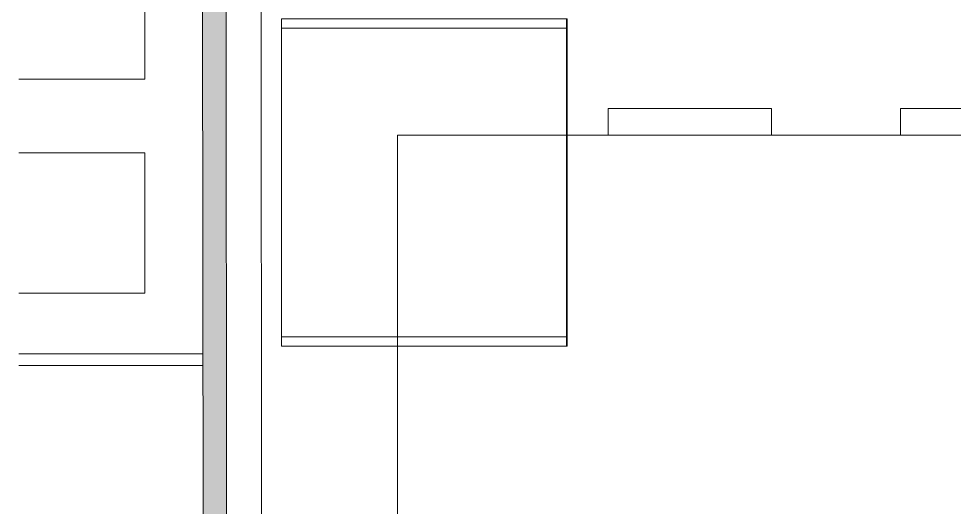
# Model space of a CAD drawing. Header units: centimetres. Extents: x -1762 to 3746, y -261 to 6534.
# Drawn here: x -1446 to -1046.1, y 3193.7 to 3402.7 of the extents above; entities that cross this region are included whole.
import ezdxf

# ---------------------------------------------------------------- set-up
doc = ezdxf.new("R2010")
doc.units = ezdxf.units.CM
for name, color, linetype, lineweight in [('A-GLAZ-CWMG', 7, 'Continuous', 9), ('A-WALL', 7, 'Continuous', 9), ('A-WALL-PATT', 7, 'Continuous', 35), ('E-ELEC-EQPM', 7, 'Continuous', 9), ('I-WALL', 7, 'Continuous', 9), ('M-EQPM', 7, 'Continuous', 9), ('Q-SPCQ', 7, 'Continuous', 9)]:
    doc.layers.add(name, color=color, linetype=linetype, lineweight=lineweight)

# ---------------------------------------------------------------- blocks, each defined once
blk = doc.blocks.new('RVR-Rack Almacenamiento - Default-1745759-Planta bodega almacenamiento congelados')
at = {"layer": 'Q-SPCQ', "color": 253, "lineweight": 18, "true_color": 0xaaaaaa}
for p, q in [((-70.01, -60.76), (-70.01, -60.96)), ((-70.01, -60.96), (-66.04, -60.96)), ((-66.04, -60.76), (-66.04, -60.96)), ((-66.04, -60.96), (-66.04, -60.76)), ((-66.04, -60.96), (66.04, -60.96)), ((66.04, -60.96), (66.04, -60.76)), ((66.04, -60.76), (66.04, -60.96)), ((66.04, -60.96), (70.01, -60.96)), ((70.01, -60.96), (70.01, -60.76))]:
    blk.add_line(p, q, dxfattribs=at)
blk = doc.blocks.new('RVR-Rack Almacenamiento - Default-V88-Planta bodega almacenamiento congelados')
at = {"layer": 'Q-SPCQ', "color": 253, "lineweight": 18, "true_color": 0xaaaaaa}
for p, q in [((-70.00875, -60.96), (-70.00875, 60.96)), ((-70.00875, 60.96), (-66.04, 60.96)), ((-66.04, -60.96), (-66.04, 60.96)), ((-66.04, 60.96), (66.04, 60.96)), ((-66.04, 60.96), (-66.04, -60.96)), ((66.04, 60.96), (66.04, -60.96)), ((66.04, -60.96), (66.04, 60.96)), ((66.04, 60.96), (70.00875, 60.96)), ((70.00875, 60.96), (70.00875, -60.96)), ((-66.04, -60.96), (-70.00875, -60.96)), ((66.04, -60.96), (-66.04, -60.96)), ((70.00875, -60.96), (66.04, -60.96))]:
    blk.add_line(p, q, dxfattribs=at)
blk = doc.blocks.new('PQ_RVR_ARQ-01_ZZ_ZZ_MO_T_A_rvt-1-Planta bodega almacenamiento congelados')
at = {"layer": 'A-WALL-PATT', "lineweight": 9, "true_color": 0xdddddd}
blk.add_hatch(color=254, dxfattribs=at).paths.add_polyline_path([(-1367.17, 3116.4), (-1357.17, 3116.4), (-1358.94, 5463.89), (-1368.94, 5463.89), (-1367.18, 3122.58)])
at = {"layer": 'A-WALL', "color": 253, "true_color": 0xaaaaaa}
blk.add_line((-1343.94, 5473.89), (-1342.19, 3141.4), dxfattribs=at)
at = {"layer": 'I-WALL', "color": 253, "lineweight": 18, "true_color": 0xaaaaaa}
for p, q in [((-1368.94, 5463.89), (-1367.17, 3116.4)), ((-1357.18, 3126.4), (-1358.94, 5463.89))]:
    blk.add_line(p, q, dxfattribs=at)
at = {"layer": 'Q-SPCQ', "color": 253, "lineweight": 9, "true_color": 0xaaaaaa}
for name, p, rotation in [('RVR-Rack Almacenamiento - Default-V88-Planta bodega almacenamiento congelados', (-1272.78, 3332.57), 90.0000000000001), ('RVR-Rack Almacenamiento - Default-1745759-Planta bodega almacenamiento congelados', (-1272.59, 3332.57), 89.9999999999999)]:
    blk.add_blockref(name, p, dxfattribs=dict(at, rotation=rotation))
blk = doc.blocks.new('Rectangular Mullion - 30 x 30 mm-1683288-Planta bodega almacenamiento congelados')
at = {"layer": 'A-GLAZ-CWMG', "color": 254, "true_color": 0xd4d4d4}
for p, q in [((-1381.28, 3259.39), (-1367.28, 3259.39)), ((-1367.28, 3256.89), (-1367.28, 3254.39)), ((-1367.28, 3254.39), (-1381.28, 3254.39))]:
    blk.add_line(p, q, dxfattribs=at)
blk = doc.blocks.new('Rectangular Mullion - 30 x 30 mm-1683289-Planta bodega almacenamiento congelados')
at = {"layer": 'A-GLAZ-CWMG', "color": 254, "true_color": 0xd4d4d4}
for p, q in [((-1391.28, 3259.39), (-1381.28, 3259.39)), ((-1381.28, 3254.39), (-1391.28, 3254.39))]:
    blk.add_line(p, q, dxfattribs=at)
blk = doc.blocks.new('Rectangular Mullion - 30 x 30 mm-V89-Planta bodega almacenamiento congelados')
at = {"layer": 'A-GLAZ-CWMG', "color": 254, "true_color": 0xd4d4d4}
for p, q in [((-1446.03, 3259.39), (-1441.28, 3259.39)), ((-1441.28, 3254.39), (-1446.03, 3254.39))]:
    blk.add_line(p, q, dxfattribs=at)
blk = doc.blocks.new('RVR-PQ-Equipo de aire-2 - RVR-PQ-Equipo de aire-2-1669414-Planta bodega almacenamiento congelados')
at = {"layer": 'M-EQPM'}
for p, q in [((250, -110), (250, 110)), ((-250, -110), (250, -110)), ((34.96, -121.4), (34.96, -110)), ((90.04, -110), (90.04, -121.4)), ((159.96, -121.4), (159.96, -110)), ((-34.96, -121.4), (34.96, -121.4)), ((90.04, -121.4), (159.96, -121.4))]:
    blk.add_line(p, q, dxfattribs=at)
blk = doc.blocks.new('RVR-PQ-Caja para elemento elect - 650x600x900-1678566-Planta bodega almacenamiento congelados')
at = {"layer": 'E-ELEC-EQPM'}
for p, q in [((30, 0), (-30, 0)), ((-30, 0), (-30, -53.91)), ((30, -53.91), (30, 0))]:
    blk.add_line(p, q, dxfattribs=at)
blk = doc.blocks.new('RVR-PQ-Caja para elemento elect - 650x600x700-1678594-Planta bodega almacenamiento congelados')
at = {"layer": 'E-ELEC-EQPM'}
for p, q in [((30, 0), (-30, 0)), ((-30, 0), (-30, -53.91)), ((30, -53.91), (30, 0))]:
    blk.add_line(p, q, dxfattribs=at)

msp = doc.modelspace()

# ---------------------------------------------------------------- block references
at = {"lineweight": 5}
msp.add_blockref('PQ_RVR_ARQ-01_ZZ_ZZ_MO_T_A_rvt-1-Planta bodega almacenamiento congelados', (0, 0), dxfattribs=at)
at = {"layer": 'A-GLAZ-CWMG', "color": 254, "true_color": 0xd4d4d4}
for name, p in [('Rectangular Mullion - 30 x 30 mm-V89-Planta bodega almacenamiento congelados', (0, 0)), ('Rectangular Mullion - 30 x 30 mm-1683289-Planta bodega almacenamiento congelados', (-50, 0)), ('Rectangular Mullion - 30 x 30 mm-1683289-Planta bodega almacenamiento congelados', (-40, 0)), ('Rectangular Mullion - 30 x 30 mm-1683289-Planta bodega almacenamiento congelados', (-30, 0)), ('Rectangular Mullion - 30 x 30 mm-1683289-Planta bodega almacenamiento congelados', (-20, 0)), ('Rectangular Mullion - 30 x 30 mm-1683289-Planta bodega almacenamiento congelados', (-10, 0)), ('Rectangular Mullion - 30 x 30 mm-1683289-Planta bodega almacenamiento congelados', (0, 0)), ('Rectangular Mullion - 30 x 30 mm-1683288-Planta bodega almacenamiento congelados', (0, 0))]:
    msp.add_blockref(name, p, dxfattribs=at)
at = {"layer": 'E-ELEC-EQPM', "rotation": 269.9999999999997}
for name, p in [('RVR-PQ-Caja para elemento elect - 650x600x700-1678594-Planta bodega almacenamiento congelados', (-1392.12, 3406.87)), ('RVR-PQ-Caja para elemento elect - 650x600x900-1678566-Planta bodega almacenamiento congelados', (-1392.12, 3315.32))]:
    msp.add_blockref(name, p, dxfattribs=at)
at = {"layer": 'M-EQPM', "rotation": 180}
msp.add_blockref('RVR-PQ-Equipo de aire-2 - RVR-PQ-Equipo de aire-2-1669414-Planta bodega almacenamiento congelados', (-1034.12, 3242.9), dxfattribs=at)

doc.saveas('drawing.dxf')
